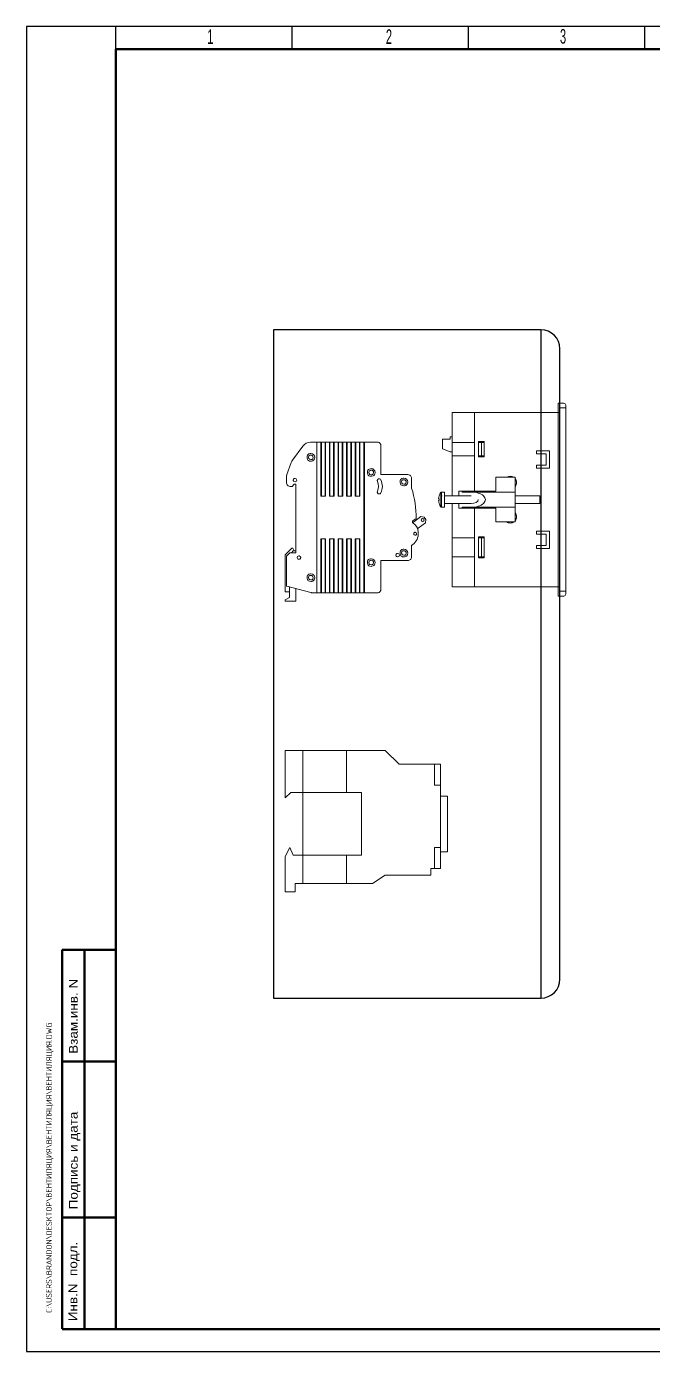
# Model space of a CAD drawing. Extents: x -644 to 1893, y -746 to 99.
# Drawn here: x 911 to 1240, y -746 to -52 of the extents above; entities that cross this region are included whole.
import ezdxf
from ezdxf.enums import TextEntityAlignment as Align
from ezdxf.lldxf.tags import DXFTag

# ---------------------------------------------------------------- set-up
doc = ezdxf.new("R2010")
doc.units = 0
doc.linetypes.add('Caddy_Solid', pattern=[0])
for name, color, linetype in [('100', 7, 'Continuous'), ('layer 1', 7, 'Continuous'), ('SYMS', 7, 'Continuous'), ('TITLE', 7, 'Continuous')]:
    doc.layers.add(name, color=color, linetype=linetype)
doc.styles.add('Caddy_Vectorfont1n', font='arial.ttf', dxfattribs={"width": 1.1})
doc.styles.add('Caddy_Vectorfont1p', font='arial.ttf', dxfattribs={"width": 0.9})
doc.styles.add('ITALIC', font='ITALIC')
doc.styles.add('SIMPLEX', font='simplex')
tags = doc.linetypes.add('New Line1', pattern=[0.8, 0.5, -0.3]).pattern_tags.tags
tags[6:7] = [DXFTag(74, 4), DXFTag(75, 0), DXFTag(340, '0'), DXFTag(46, 1.0), DXFTag(50, 0.0), DXFTag(44, 0.0), DXFTag(45, 0.0)]
tags[4:5] = [DXFTag(74, 4), DXFTag(75, 0), DXFTag(340, '0'), DXFTag(46, 1.0), DXFTag(50, 0.0), DXFTag(44, 0.0), DXFTag(45, 0.0)]

# ---------------------------------------------------------------- blocks, each defined once
blk = doc.blocks.new('A$C53547F65')
at = {"layer": 'layer 1', "lineweight": 20}
for points in [[(13.25, 83.4), (11.65, 83.4), (10.14, 82.63), (9.2, 81.34)], [(13.25, 83.4), (13.25, 83.4), (48.1, 83.4), (48.1, 83.4)], [(16.6, 83.4), (16.6, 83.4), (16.6, 4.4), (16.6, 4.4)], [(16.6, 83.4), (16.6, 83.4), (16.6, 83.4), (16.6, 83.4)], [(18.6, 55.15), (18.6, 55.15), (18.6, 83.4), (18.6, 83.4)], [(18.6, 83.4), (18.6, 83.4), (18.6, 83.4), (18.6, 83.4)], [(18.9, 83.4), (18.9, 83.4), (18.9, 55.15), (18.9, 55.15)], [(18.9, 83.4), (18.9, 83.4), (18.9, 83.4), (18.9, 83.4)], [(20.8, 55.15), (20.8, 55.15), (20.8, 83.4), (20.8, 83.4)], [(20.8, 83.4), (20.8, 83.4), (20.8, 83.4), (20.8, 83.4)], [(21.1, 83.4), (21.1, 83.4), (21.1, 55.15), (21.1, 55.15)], [(21.1, 83.4), (21.1, 83.4), (21.1, 83.4), (21.1, 83.4)], [(23.1, 55.15), (23.1, 55.15), (23.1, 83.4), (23.1, 83.4)], [(23.1, 83.4), (23.1, 83.4), (23.1, 83.4), (23.1, 83.4)], [(23.4, 83.4), (23.4, 83.4), (23.4, 55.15), (23.4, 55.15)], [(23.4, 83.4), (23.4, 83.4), (23.4, 83.4), (23.4, 83.4)], [(25.3, 55.15), (25.3, 55.15), (25.3, 83.4), (25.3, 83.4)], [(25.3, 83.4), (25.3, 83.4), (25.3, 83.4), (25.3, 83.4)], [(25.6, 83.4), (25.6, 83.4), (25.6, 55.15), (25.6, 55.15)], [(25.6, 83.4), (25.6, 83.4), (25.6, 83.4), (25.6, 83.4)], [(27.6, 55.15), (27.6, 55.15), (27.6, 83.4), (27.6, 83.4)], [(27.6, 83.4), (27.6, 83.4), (27.6, 83.4), (27.6, 83.4)], [(27.9, 83.4), (27.9, 83.4), (27.9, 55.15), (27.9, 55.15)], [(27.9, 83.4), (27.9, 83.4), (27.9, 83.4), (27.9, 83.4)], [(29.8, 55.15), (29.8, 55.15), (29.8, 83.4), (29.8, 83.4)], [(29.8, 83.4), (29.8, 83.4), (29.8, 83.4), (29.8, 83.4)], [(30.1, 83.4), (30.1, 83.4), (30.1, 55.15), (30.1, 55.15)], [(30.1, 83.4), (30.1, 83.4), (30.1, 83.4), (30.1, 83.4)], [(32.1, 55.15), (32.1, 55.15), (32.1, 83.4), (32.1, 83.4)], [(32.1, 83.4), (32.1, 83.4), (32.1, 83.4), (32.1, 83.4)], [(32.4, 83.4), (32.4, 83.4), (32.4, 55.15), (32.4, 55.15)], [(32.4, 83.4), (32.4, 83.4), (32.4, 83.4), (32.4, 83.4)], [(34.3, 55.15), (34.3, 55.15), (34.3, 83.4), (34.3, 83.4)], [(34.3, 83.4), (34.3, 83.4), (34.3, 83.4), (34.3, 83.4)], [(34.6, 83.4), (34.6, 83.4), (34.6, 55.15), (34.6, 55.15)], [(34.6, 83.4), (34.6, 83.4), (34.6, 83.4), (34.6, 83.4)], [(36.6, 55.15), (36.6, 55.15), (36.6, 83.4), (36.6, 83.4)], [(36.6, 83.4), (36.6, 83.4), (36.6, 83.4), (36.6, 83.4)], [(36.9, 83.4), (36.9, 83.4), (36.9, 55.15), (36.9, 55.15)], [(36.9, 83.4), (36.9, 83.4), (36.9, 83.4), (36.9, 83.4)], [(38.8, 55.15), (38.8, 55.15), (38.8, 83.4), (38.8, 83.4)], [(38.8, 83.4), (38.8, 83.4), (38.8, 83.4), (38.8, 83.4)], [(39.1, 83.4), (39.1, 83.4), (39.1, 55.15), (39.1, 55.15)], [(39.1, 83.4), (39.1, 83.4), (39.1, 83.4), (39.1, 83.4)], [(41.1, 4.4), (41.1, 4.4), (41.1, 83.4), (41.1, 83.4)], [(41.4, 83.4), (41.4, 83.4), (41.4, 4.4), (41.4, 4.4)], [(41.4, 83.4), (41.4, 83.4), (41.4, 83.4), (41.4, 83.4)], [(49.9, 82.27), (49.57, 82.96), (48.87, 83.4), (48.1, 83.4)], [(48.1, 83.4), (48.1, 83.4), (48.1, 83.4), (48.1, 83.4)], [(9.2, 81.34), (9.2, 81.34), (3.82, 73.92), (3.82, 73.92)], [(9.2, 81.34), (9.2, 81.34), (9.2, 81.34), (9.2, 81.34)], [(50.1, 81.4), (50.1, 81.4), (50.1, 66.4), (50.1, 66.4)], [(50.1, 81.4), (50.1, 81.4), (50.1, 81.4), (50.1, 81.4)], [(3.16, 72.68), (3.16, 72.68), (0.9, 66.42), (0.9, 66.42)], [(3.82, 73.92), (3.54, 73.54), (3.32, 73.13), (3.16, 72.68)], [(3.16, 72.68), (3.16, 72.68), (3.16, 72.68), (3.16, 72.68)], [(0.9, 66.42), (0.7, 65.88), (0.6, 65.3), (0.6, 64.72)], [(0.6, 62.2), (0.6, 62.2), (0.6, 64.72), (0.6, 64.72)], [(0.6, 64.72), (0.6, 64.72), (0.6, 64.72), (0.6, 64.72)], [(48.25, 57.61), (48.98, 59.26), (48.98, 61.14), (48.25, 62.79)], [(48.45, 63.9), (48.45, 63.9), (48.46, 63.9), (48.46, 63.9)], [(50.08, 56.79), (51.04, 58.96), (51.04, 61.44), (50.08, 63.6)], [(50.1, 66.4), (50.1, 66.4), (64.1, 66.4), (64.1, 66.4)], [(64.1, 66.4), (64.1, 66.4), (64.1, 66.4), (64.1, 66.4)], [(66.1, 64.4), (66.1, 64.4), (66.1, 59.3), (66.1, 59.3)], [(66.1, 64.4), (66.1, 64.4), (66.1, 64.4), (66.1, 64.4)], [(3.6, 60.2), (3.6, 60.2), (2.6, 60.2), (2.6, 60.2)], [(4.6, 61.4), (4.6, 61.4), (3.6, 60.2), (3.6, 60.2)], [(4.6, 61.4), (4.6, 61.4), (3.6, 60.2), (3.6, 60.2)], [(3.6, 60.2), (3.6, 60.2), (3.6, 60.2), (3.6, 60.2)], [(4.6, 61.4), (4.6, 61.4), (4.6, 61.4), (4.6, 61.4)], [(5.6, 61.4), (5.6, 61.4), (4.6, 61.4), (4.6, 61.4)], [(4.6, 61.4), (4.6, 61.4), (4.6, 61.4), (4.6, 61.4)], [(5.6, 25.4), (5.6, 25.4), (5.6, 61.4), (5.6, 61.4)], [(5.6, 61.4), (5.6, 61.4), (5.6, 61.4), (5.6, 61.4)], [(68.52, 43.32), (68.58, 48.74), (67.76, 54.14), (66.1, 59.29)], [(21.1, 55.15), (21.1, 55.15), (18.6, 55.15), (18.6, 55.15)], [(21.1, 55.15), (21.1, 55.15), (21.1, 55.15), (21.1, 55.15)], [(25.6, 55.15), (25.6, 55.15), (23.1, 55.15), (23.1, 55.15)], [(25.6, 55.15), (25.6, 55.15), (25.6, 55.15), (25.6, 55.15)], [(30.1, 55.15), (30.1, 55.15), (27.6, 55.15), (27.6, 55.15)], [(30.1, 55.15), (30.1, 55.15), (30.1, 55.15), (30.1, 55.15)], [(34.6, 55.15), (34.6, 55.15), (32.1, 55.15), (32.1, 55.15)], [(34.6, 55.15), (34.6, 55.15), (34.6, 55.15), (34.6, 55.15)], [(39.1, 55.15), (39.1, 55.15), (36.6, 55.15), (36.6, 55.15)], [(39.1, 55.15), (39.1, 55.15), (39.1, 55.15), (39.1, 55.15)], [(66.81, 42.13), (66.81, 42.13), (68.52, 43.32), (68.52, 43.32)], [(70.96, 44.36), (70.96, 44.36), (67.12, 41.49), (67.12, 41.49)], [(68.52, 43.32), (68.52, 43.32), (68.52, 43.32), (68.52, 43.32)], [(70.96, 44.36), (70.96, 44.36), (72.64, 44.11), (72.64, 44.11)], [(70.96, 44.36), (70.96, 44.36), (70.96, 44.36), (70.96, 44.36)], [(72.64, 44.11), (72.64, 44.11), (73.6, 42.83), (73.6, 42.83)], [(73.36, 41.15), (73.36, 41.15), (73.6, 42.83), (73.6, 42.83)], [(73.6, 42.83), (73.6, 42.83), (73.6, 42.83), (73.6, 42.83)], [(67.12, 41.49), (67.12, 41.49), (66.73, 41.2), (66.73, 41.2)], [(67.12, 41.49), (67.12, 41.49), (67.12, 41.49), (67.12, 41.49)], [(69.12, 37.99), (69.12, 37.99), (69.51, 38.28), (69.51, 38.28)], [(69.51, 38.28), (69.51, 38.28), (73.36, 41.15), (73.36, 41.15)], [(73.36, 41.15), (73.36, 41.15), (73.36, 41.15), (73.36, 41.15)], [(3.5, 27.9), (3.5, 27.9), (0, 24.4), (0, 24.4)], [(3.5, 27.9), (3.5, 27.9), (4, 27.9), (4, 27.9)], [(4.7, 26.4), (4.7, 26.4), (4, 27.9), (4, 27.9)], [(18.6, 4.4), (18.6, 4.4), (18.6, 32.65), (18.6, 32.65)], [(18.6, 32.65), (18.6, 32.65), (21.1, 32.65), (21.1, 32.65)], [(18.9, 32.65), (18.9, 32.65), (18.9, 4.4), (18.9, 4.4)], [(20.8, 4.4), (20.8, 4.4), (20.8, 32.65), (20.8, 32.65)], [(21.1, 32.65), (21.1, 32.65), (21.1, 4.4), (21.1, 4.4)], [(23.1, 4.4), (23.1, 4.4), (23.1, 32.65), (23.1, 32.65)], [(23.1, 32.65), (23.1, 32.65), (25.6, 32.65), (25.6, 32.65)], [(23.4, 32.65), (23.4, 32.65), (23.4, 4.4), (23.4, 4.4)], [(25.3, 4.4), (25.3, 4.4), (25.3, 32.65), (25.3, 32.65)], [(25.6, 32.65), (25.6, 32.65), (25.6, 4.4), (25.6, 4.4)], [(27.6, 4.4), (27.6, 4.4), (27.6, 32.65), (27.6, 32.65)], [(27.6, 32.65), (27.6, 32.65), (30.1, 32.65), (30.1, 32.65)], [(27.9, 32.65), (27.9, 32.65), (27.9, 4.4), (27.9, 4.4)], [(29.8, 4.4), (29.8, 4.4), (29.8, 32.65), (29.8, 32.65)], [(30.1, 32.65), (30.1, 32.65), (30.1, 4.4), (30.1, 4.4)], [(32.1, 4.4), (32.1, 4.4), (32.1, 32.65), (32.1, 32.65)], [(32.1, 32.65), (32.1, 32.65), (34.6, 32.65), (34.6, 32.65)], [(32.4, 32.65), (32.4, 32.65), (32.4, 4.4), (32.4, 4.4)], [(34.3, 4.4), (34.3, 4.4), (34.3, 32.65), (34.3, 32.65)], [(34.6, 32.65), (34.6, 32.65), (34.6, 4.4), (34.6, 4.4)], [(36.6, 4.4), (36.6, 4.4), (36.6, 32.65), (36.6, 32.65)], [(36.6, 32.65), (36.6, 32.65), (39.1, 32.65), (39.1, 32.65)], [(36.9, 32.65), (36.9, 32.65), (36.9, 4.4), (36.9, 4.4)], [(38.8, 4.4), (38.8, 4.4), (38.8, 32.65), (38.8, 32.65)], [(39.1, 32.65), (39.1, 32.65), (39.1, 4.4), (39.1, 4.4)], [(66.1, 29.17), (66.1, 29.17), (66.1, 23.4), (66.1, 23.4)], [(67.95, 34.65), (67.95, 34.65), (68, 34.65), (68, 34.65)], [(0, 22.62), (0, 22.62), (0, 24.4), (0, 24.4)], [(0, 22.62), (0, 22.62), (0, 22.27), (0, 22.27)], [(0, 20.35), (0, 20.35), (0, 22.27), (0, 22.27)], [(2.4, 25.4), (2.4, 25.4), (0.6, 23.6), (0.6, 23.6)], [(0.6, 7.97), (0.6, 7.97), (0.6, 23.6), (0.6, 23.6)], [(2.4, 25.4), (2.4, 25.4), (5.6, 25.4), (5.6, 25.4)], [(4.2, 26.4), (4.2, 26.4), (3.18, 25.4), (3.18, 25.4)], [(5.5, 26.4), (5.5, 26.4), (4.2, 26.4), (4.2, 26.4)], [(5.5, 25.4), (5.5, 25.4), (5.5, 26.4), (5.5, 26.4)], [(50.1, 6.4), (50.1, 6.4), (50.1, 21.4), (50.1, 21.4)], [(64.1, 21.4), (64.1, 21.4), (50.1, 21.4), (50.1, 21.4)], [(0, 20.35), (0, 20.35), (0, 16.9), (0, 16.9)], [(0, 16.9), (0, 16.9), (0, 5), (0, 5)], [(13.35, 4.6), (13.35, 4.6), (0.8, 7.91), (0.8, 7.91)], [(2.2, 7.54), (2.2, 7.54), (2.2, 2), (2.2, 2)], [(0, 5), (0, 5), (2.2, 5), (2.2, 5)], [(0, 0.8), (0, 0.8), (2.16, 1.98), (2.16, 1.98)], [(0, 0), (0, 0), (0, 0.8), (0, 0.8)], [(2.16, 1.98), (2.16, 1.98), (2.21, 1.98), (2.21, 1.98)], [(5.5, 2), (5.5, 2), (5.5, 6.67), (5.5, 6.67)], [(5.5, 0), (5.5, 0), (5.5, 2), (5.5, 2)], [(48.1, 4.4), (48.1, 4.4), (14.75, 4.4), (14.75, 4.4)], [(48.1, 4.4), (48.87, 4.4), (49.57, 4.84), (49.9, 5.53)], [(3.2, 0), (3.2, 0), (0, 0), (0, 0)], [(3.2, 0), (3.2, 0), (5.5, 0), (5.5, 0)]]:
    blk.add_open_spline(points, degree=3, dxfattribs=at)
for points, knots in [([(15.4, 75.4), (15.4, 76.5), (14.51, 77.4), (13.4, 77.4), (13.4, 77.4), (12.3, 77.4), (11.4, 76.5), (11.4, 75.4), (11.4, 75.4), (11.4, 74.29), (12.3, 73.4), (13.4, 73.4), (13.4, 73.4), (14.51, 73.4), (15.4, 74.29), (15.4, 75.4), (15.4, 75.4), (15.4, 75.4), (15.4, 75.4), (15.4, 75.4)], [0, 0, 0, 0, 0.166667, 0.166667, 0.166667, 0.25, 0.333333, 0.333333, 0.333333, 0.416667, 0.5, 0.5, 0.5, 0.583333, 0.666667, 0.666667, 0.666667, 0.833333, 1, 1, 1, 1]), ([(14.6, 75.4), (14.6, 76.06), (14.06, 76.6), (13.4, 76.6), (13.4, 76.6), (12.74, 76.6), (12.2, 76.06), (12.2, 75.4), (12.2, 75.4), (12.2, 74.74), (12.74, 74.2), (13.4, 74.2), (13.4, 74.2), (14.06, 74.2), (14.6, 74.74), (14.6, 75.4), (14.6, 75.4), (14.6, 75.4), (14.6, 75.4), (14.6, 75.4)], [0, 0, 0, 0, 0.166667, 0.166667, 0.166667, 0.25, 0.333333, 0.333333, 0.333333, 0.416667, 0.5, 0.5, 0.5, 0.583333, 0.666667, 0.666667, 0.666667, 0.833333, 1, 1, 1, 1]), ([(50.1, 81.4), (50.1, 81.55), (50.09, 81.7), (50.05, 81.84), (50.05, 81.84), (50.02, 81.99), (49.97, 82.13), (49.9, 82.27)], [0, 0, 0, 0, 0.333333, 0.333333, 0.333333, 0.666667, 1, 1, 1, 1]), ([(47, 67.5), (47, 68.6), (46.11, 69.5), (45, 69.5), (45, 69.5), (43.9, 69.5), (43, 68.6), (43, 67.5), (43, 67.5), (43, 66.4), (43.9, 65.5), (45, 65.5), (45, 65.5), (46.11, 65.5), (47, 66.4), (47, 67.5), (47, 67.5), (47, 67.5), (47, 67.5), (47, 67.5)], [0, 0, 0, 0, 0.166667, 0.166667, 0.166667, 0.25, 0.333333, 0.333333, 0.333333, 0.416667, 0.5, 0.5, 0.5, 0.583333, 0.666667, 0.666667, 0.666667, 0.833333, 1, 1, 1, 1]), ([(6, 63.5), (6, 64), (5.6, 64.4), (5.1, 64.4), (5.1, 64.4), (4.6, 64.4), (4.2, 64), (4.2, 63.5), (4.2, 63.5), (4.2, 63), (4.6, 62.6), (5.1, 62.6), (5.1, 62.6), (5.6, 62.6), (6, 63), (6, 63.5), (6, 63.5), (6, 63.5), (6, 63.5), (6, 63.5)], [0, 0, 0, 0, 0.166667, 0.166667, 0.166667, 0.25, 0.333333, 0.333333, 0.333333, 0.416667, 0.5, 0.5, 0.5, 0.583333, 0.666667, 0.666667, 0.666667, 0.833333, 1, 1, 1, 1]), ([(46.2, 67.5), (46.2, 68.16), (45.66, 68.7), (45, 68.7), (45, 68.7), (44.34, 68.7), (43.8, 68.16), (43.8, 67.5), (43.8, 67.5), (43.8, 66.84), (44.34, 66.3), (45, 66.3), (45, 66.3), (45.66, 66.3), (46.2, 66.84), (46.2, 67.5), (46.2, 67.5), (46.2, 67.5), (46.2, 67.5), (46.2, 67.5)], [0, 0, 0, 0, 0.166667, 0.166667, 0.166667, 0.25, 0.333333, 0.333333, 0.333333, 0.416667, 0.5, 0.5, 0.5, 0.583333, 0.666667, 0.666667, 0.666667, 0.833333, 1, 1, 1, 1]), ([(50.08, 63.6), (49.94, 63.93), (49.63, 64.16), (49.27, 64.19), (49.27, 64.19), (48.92, 64.23), (48.57, 64.08), (48.36, 63.79), (48.36, 63.79), (48.15, 63.5), (48.11, 63.12), (48.25, 62.79)], [0, 0, 0, 0, 0.25, 0.25, 0.25, 0.375, 0.5, 0.5, 0.5, 0.75, 1, 1, 1, 1]), ([(64.1, 62.5), (64.1, 63.6), (63.21, 64.5), (62.1, 64.5), (62.1, 64.5), (61, 64.5), (60.1, 63.6), (60.1, 62.5), (60.1, 62.5), (60.1, 61.39), (61, 60.5), (62.1, 60.5), (62.1, 60.5), (63.21, 60.5), (64.1, 61.39), (64.1, 62.5), (64.1, 62.5), (64.1, 62.5), (64.1, 62.5), (64.1, 62.5)], [0, 0, 0, 0, 0.166667, 0.166667, 0.166667, 0.25, 0.333333, 0.333333, 0.333333, 0.416667, 0.5, 0.5, 0.5, 0.583333, 0.666667, 0.666667, 0.666667, 0.833333, 1, 1, 1, 1]), ([(63.3, 62.5), (63.3, 63.16), (62.76, 63.7), (62.1, 63.7), (62.1, 63.7), (61.44, 63.7), (60.9, 63.16), (60.9, 62.5), (60.9, 62.5), (60.9, 61.84), (61.44, 61.3), (62.1, 61.3), (62.1, 61.3), (62.76, 61.3), (63.3, 61.84), (63.3, 62.5), (63.3, 62.5), (63.3, 62.5), (63.3, 62.5), (63.3, 62.5)], [0, 0, 0, 0, 0.166667, 0.166667, 0.166667, 0.25, 0.333333, 0.333333, 0.333333, 0.416667, 0.5, 0.5, 0.5, 0.583333, 0.666667, 0.666667, 0.666667, 0.833333, 1, 1, 1, 1]), ([(66.1, 64.4), (66.1, 64.93), (65.89, 65.44), (65.52, 65.81), (65.52, 65.81), (65.14, 66.19), (64.63, 66.4), (64.1, 66.4)], [0, 0, 0, 0, 0.333333, 0.333333, 0.333333, 0.666667, 1, 1, 1, 1]), ([(0.6, 62.2), (0.6, 61.67), (0.81, 61.16), (1.19, 60.79), (1.19, 60.79), (1.56, 60.41), (2.07, 60.2), (2.6, 60.2)], [0, 0, 0, 0, 0.333333, 0.333333, 0.333333, 0.666667, 1, 1, 1, 1]), ([(48.25, 57.61), (48.11, 57.28), (48.15, 56.9), (48.36, 56.61), (48.36, 56.61), (48.57, 56.32), (48.92, 56.17), (49.27, 56.21), (49.27, 56.21), (49.63, 56.24), (49.94, 56.47), (50.08, 56.79)], [0, 0, 0, 0, 0.25, 0.25, 0.25, 0.375, 0.5, 0.5, 0.5, 0.75, 1, 1, 1, 1]), ([(66.81, 42.13), (66.65, 42.02), (66.55, 41.84), (66.55, 41.65), (66.55, 41.65), (66.55, 41.46), (66.63, 41.28), (66.78, 41.16)], [0, 0, 0, 0, 0.333333, 0.333333, 0.333333, 0.666667, 1, 1, 1, 1]), ([(72.67, 42.58), (72.67, 42.99), (72.33, 43.33), (71.92, 43.33), (71.92, 43.33), (71.5, 43.33), (71.17, 42.99), (71.17, 42.58), (71.17, 42.58), (71.17, 42.16), (71.5, 41.82), (71.92, 41.82), (71.92, 41.82), (72.33, 41.83), (72.67, 42.16), (72.67, 42.58), (72.67, 42.58), (72.67, 42.58), (72.67, 42.58), (72.67, 42.58)], [0, 0, 0, 0, 0.166667, 0.166667, 0.166667, 0.25, 0.333333, 0.333333, 0.333333, 0.416667, 0.5, 0.5, 0.5, 0.583333, 0.666667, 0.666667, 0.666667, 0.833333, 1, 1, 1, 1]), ([(66.1, 29.17), (68.15, 30.42), (69.45, 32.59), (69.59, 34.99), (69.59, 34.99), (69.73, 37.38), (68.68, 39.69), (66.78, 41.16)], [0, 0, 0, 0, 0.333333, 0.333333, 0.333333, 0.666667, 1, 1, 1, 1]), ([(68.75, 35.4), (68.75, 35.81), (68.42, 36.15), (68, 36.15), (68, 36.15), (67.59, 36.15), (67.25, 35.81), (67.25, 35.4), (67.25, 35.4), (67.25, 34.99), (67.59, 34.65), (68, 34.65), (68, 34.65), (68.42, 34.65), (68.75, 34.99), (68.75, 35.4), (68.75, 35.4), (68.75, 35.4), (68.75, 35.4), (68.75, 35.4)], [0, 0, 0, 0, 0.166667, 0.166667, 0.166667, 0.25, 0.333333, 0.333333, 0.333333, 0.416667, 0.5, 0.5, 0.5, 0.583333, 0.666667, 0.666667, 0.666667, 0.833333, 1, 1, 1, 1]), ([(8.1, 22.9), (8.1, 23.4), (7.7, 23.8), (7.2, 23.8), (7.2, 23.8), (6.7, 23.8), (6.3, 23.4), (6.3, 22.9), (6.3, 22.9), (6.3, 22.4), (6.7, 22), (7.2, 22), (7.2, 22), (7.7, 22), (8.1, 22.4), (8.1, 22.9), (8.1, 22.9), (8.1, 22.9), (8.1, 22.9), (8.1, 22.9)], [0, 0, 0, 0, 0.166667, 0.166667, 0.166667, 0.25, 0.333333, 0.333333, 0.333333, 0.416667, 0.5, 0.5, 0.5, 0.583333, 0.666667, 0.666667, 0.666667, 0.833333, 1, 1, 1, 1]), ([(47, 20.3), (47, 21.4), (46.11, 22.3), (45, 22.3), (45, 22.3), (43.9, 22.3), (43, 21.4), (43, 20.3), (43, 20.3), (43, 19.2), (43.9, 18.3), (45, 18.3), (45, 18.3), (46.11, 18.3), (47, 19.2), (47, 20.3), (47, 20.3), (47, 20.3), (47, 20.3), (47, 20.3)], [0, 0, 0, 0, 0.166667, 0.166667, 0.166667, 0.25, 0.333333, 0.333333, 0.333333, 0.416667, 0.5, 0.5, 0.5, 0.583333, 0.666667, 0.666667, 0.666667, 0.833333, 1, 1, 1, 1]), ([(46.2, 20.3), (46.2, 20.96), (45.66, 21.5), (45, 21.5), (45, 21.5), (44.34, 21.5), (43.8, 20.96), (43.8, 20.3), (43.8, 20.3), (43.8, 19.64), (44.34, 19.1), (45, 19.1), (45, 19.1), (45.66, 19.1), (46.2, 19.64), (46.2, 20.3), (46.2, 20.3), (46.2, 20.3), (46.2, 20.3), (46.2, 20.3)], [0, 0, 0, 0, 0.166667, 0.166667, 0.166667, 0.25, 0.333333, 0.333333, 0.333333, 0.416667, 0.5, 0.5, 0.5, 0.583333, 0.666667, 0.666667, 0.666667, 0.833333, 1, 1, 1, 1]), ([(59.7, 24.2), (59.7, 24.7), (59.3, 25.1), (58.8, 25.1), (58.8, 25.1), (58.3, 25.1), (57.9, 24.7), (57.9, 24.2), (57.9, 24.2), (57.9, 23.7), (58.3, 23.3), (58.8, 23.3), (58.8, 23.3), (59.3, 23.3), (59.7, 23.7), (59.7, 24.2), (59.7, 24.2), (59.7, 24.2), (59.7, 24.2), (59.7, 24.2)], [0, 0, 0, 0, 0.166667, 0.166667, 0.166667, 0.25, 0.333333, 0.333333, 0.333333, 0.416667, 0.5, 0.5, 0.5, 0.583333, 0.666667, 0.666667, 0.666667, 0.833333, 1, 1, 1, 1]), ([(64.1, 25.3), (64.1, 26.4), (63.21, 27.3), (62.1, 27.3), (62.1, 27.3), (61, 27.3), (60.1, 26.4), (60.1, 25.3), (60.1, 25.3), (60.1, 24.19), (61, 23.3), (62.1, 23.3), (62.1, 23.3), (63.21, 23.3), (64.1, 24.19), (64.1, 25.3), (64.1, 25.3), (64.1, 25.3), (64.1, 25.3), (64.1, 25.3)], [0, 0, 0, 0, 0.166667, 0.166667, 0.166667, 0.25, 0.333333, 0.333333, 0.333333, 0.416667, 0.5, 0.5, 0.5, 0.583333, 0.666667, 0.666667, 0.666667, 0.833333, 1, 1, 1, 1]), ([(63.3, 25.3), (63.3, 25.96), (62.76, 26.5), (62.1, 26.5), (62.1, 26.5), (61.44, 26.5), (60.9, 25.96), (60.9, 25.3), (60.9, 25.3), (60.9, 24.64), (61.44, 24.1), (62.1, 24.1), (62.1, 24.1), (62.76, 24.1), (63.3, 24.64), (63.3, 25.3), (63.3, 25.3), (63.3, 25.3), (63.3, 25.3), (63.3, 25.3)], [0, 0, 0, 0, 0.166667, 0.166667, 0.166667, 0.25, 0.333333, 0.333333, 0.333333, 0.416667, 0.5, 0.5, 0.5, 0.583333, 0.666667, 0.666667, 0.666667, 0.833333, 1, 1, 1, 1]), ([(64.1, 21.4), (64.63, 21.4), (65.14, 21.61), (65.52, 21.99), (65.52, 21.99), (65.89, 22.36), (66.1, 22.87), (66.1, 23.4)], [0, 0, 0, 0, 0.333333, 0.333333, 0.333333, 0.666667, 1, 1, 1, 1]), ([(15.4, 12.4), (15.4, 13.5), (14.51, 14.4), (13.4, 14.4), (13.4, 14.4), (12.3, 14.4), (11.4, 13.5), (11.4, 12.4), (11.4, 12.4), (11.4, 11.3), (12.3, 10.4), (13.4, 10.4), (13.4, 10.4), (14.51, 10.4), (15.4, 11.3), (15.4, 12.4), (15.4, 12.4), (15.4, 12.4), (15.4, 12.4), (15.4, 12.4)], [0, 0, 0, 0, 0.166667, 0.166667, 0.166667, 0.25, 0.333333, 0.333333, 0.333333, 0.416667, 0.5, 0.5, 0.5, 0.583333, 0.666667, 0.666667, 0.666667, 0.833333, 1, 1, 1, 1]), ([(0.6, 7.97), (0.6, 7.97), (0.61, 7.97), (0.61, 7.97), (0.61, 7.97), (0.61, 7.97), (0.62, 7.96), (0.62, 7.96), (0.62, 7.96), (0.62, 7.96), (0.63, 7.96), (0.63, 7.96), (0.63, 7.96), (0.63, 7.96), (0.66, 7.95), (0.66, 7.95), (0.66, 7.95), (0.66, 7.95), (0.69, 7.94), (0.69, 7.94), (0.69, 7.94), (0.69, 7.94), (0.72, 7.93), (0.72, 7.93), (0.72, 7.93), (0.72, 7.93), (0.76, 7.93), (0.76, 7.93), (0.76, 7.93), (0.76, 7.93), (0.8, 7.91), (0.8, 7.91)], [0, 0, 0, 0, 0.111111, 0.111111, 0.111111, 0.166667, 0.222222, 0.222222, 0.222222, 0.277778, 0.333333, 0.333333, 0.333333, 0.388889, 0.444444, 0.444444, 0.444444, 0.5, 0.555556, 0.555556, 0.555556, 0.611111, 0.666667, 0.666667, 0.666667, 0.722222, 0.777778, 0.777778, 0.777778, 0.888889, 1, 1, 1, 1]), ([(14.6, 12.4), (14.6, 13.06), (14.06, 13.6), (13.4, 13.6), (13.4, 13.6), (12.74, 13.6), (12.2, 13.06), (12.2, 12.4), (12.2, 12.4), (12.2, 11.74), (12.74, 11.2), (13.4, 11.2), (13.4, 11.2), (14.06, 11.2), (14.6, 11.74), (14.6, 12.4), (14.6, 12.4), (14.6, 12.4), (14.6, 12.4), (14.6, 12.4)], [0, 0, 0, 0, 0.166667, 0.166667, 0.166667, 0.25, 0.333333, 0.333333, 0.333333, 0.416667, 0.5, 0.5, 0.5, 0.583333, 0.666667, 0.666667, 0.666667, 0.833333, 1, 1, 1, 1]), ([(13.35, 4.6), (13.35, 4.6), (13.39, 4.59), (13.39, 4.59), (13.39, 4.59), (13.39, 4.59), (13.43, 4.58), (13.43, 4.58), (13.43, 4.58), (13.43, 4.58), (13.47, 4.57), (13.47, 4.57)], [0, 0, 0, 0, 0.25, 0.25, 0.25, 0.375, 0.5, 0.5, 0.5, 0.75, 1, 1, 1, 1]), ([(13.47, 4.57), (13.68, 4.51), (13.9, 4.47), (14.11, 4.44), (14.11, 4.44), (14.32, 4.41), (14.54, 4.4), (14.75, 4.4)], [0, 0, 0, 0, 0.333333, 0.333333, 0.333333, 0.666667, 1, 1, 1, 1]), ([(49.9, 5.53), (49.97, 5.67), (50.02, 5.81), (50.05, 5.96), (50.05, 5.96), (50.09, 6.11), (50.1, 6.25), (50.1, 6.4)], [0, 0, 0, 0, 0.333333, 0.333333, 0.333333, 0.666667, 1, 1, 1, 1])]:
    blk.add_open_spline(points, degree=3, knots=knots, dxfattribs=at)
blk = doc.blocks.new('wd_tb')
at = {"layer": 'TITLE', "color": 1, "style": 'SIMPLEX'}
blk.add_attdef('CAD#', (-14.33, 3.62), '', height=1.25, rotation=90, dxfattribs=at)
at = {"layer": 'TITLE', "color": 1}
for tag, p, height, style in [('JOB#', (277.8, 5.56), 2, 'ITALIC'), ('ENGINEER', (9.37, -2.98), 1.25, 'ITALIC'), ('CHKDBY', (40.35, -2.98), 1.25, 'ITALIC'), ('DRAWNBY', (70.5, -3.39), 1.25, 'ITALIC'), ('DATE', (98.17, -3.8), 1.25, 'SIMPLEX'), ('SHTS', (385.36, -3.42), 2, 'ITALIC')]:
    blk.add_attdef(tag, p, '', height=height, dxfattribs=dict(at, style=style))
at = {"layer": 'TITLE', "color": 1, "style": 'ITALIC'}
for tag, p in [('DWG#', (377.5, 6.5)), ('TITLE#1', (133.27, -3.8)), ('TITLE#2', (163.84, -3.8)), ('TITLE#3', (197.71, -3.8))]:
    blk.add_attdef(tag, text='', height=2, dxfattribs=at).set_placement(p, align=Align.CENTER)
blk.add_attdef('SH#', text='', height=2, dxfattribs=at).set_placement((391.86, 4.83), align=Align.RIGHT)
at = {"layer": 'TITLE', "color": 7, "flags": 9}
blk.add_attdef('WD_TB', (-0.02, 0.56), '', height=1.57, dxfattribs=at)
at = {"layer": 'TITLE', "color": 1, "style": 'ITALIC', "flags": 3}
blk.add_attdef('TITLE#4', text='', height=2, dxfattribs=at).set_placement((230.75, -4.22), align=Align.CENTER)

msp = doc.modelspace()

# ---------------------------------------------------------------- linework, layer by layer
at = {"linetype": 'Caddy_Solid', "lineweight": 25}
for p, q in [((958.13, -63.81), (958.13, -52.13)), ((1050.41, -63.81), (1050.41, -52.13)), ((1142.7, -63.81), (1142.7, -52.13)), ((1234.98, -63.81), (1234.98, -52.13))]:
    msp.add_line(p, q, dxfattribs=at)
at = {"color": 0, "linetype": 'New Line1', "lineweight": 15, "ltscale": 5}
for p, q in [((1189.6, -249.4), (1189.6, -350.4)), ((1189.6, -249.4), (1192.6, -249.4)), ((1193.6, -250.4), (1193.6, -349.4)), ((1157.1, -288.2), (1157.1, -295.4)), ((1167.1, -288.2), (1157.1, -288.2)), ((1162.79, -288.2), (1166.41, -288.2)), ((1167.1, -295.9), (1167.1, -288.2)), ((1127.3, -297.94), (1127.32, -297.95)), ((1128.23, -299.9), (1128.23, -296.1)), ((1128.6, -297.82), (1128.6, -297.73)), ((1129.01, -297.82), (1128.6, -297.82)), ((1130.1, -295.9), (1128.62, -295.9)), ((1128.62, -303.9), (1128.62, -295.9)), ((1130.1, -303.9), (1130.1, -295.9)), ((1144.13, -297.9), (1130.1, -297.9)), ((1137.6, -295.4), (1137.6, -297.9)), ((1137.6, -295.4), (1139.47, -295.4)), ((1139.47, -295.4), (1139.47, -295.9)), ((1157.1, -295.4), (1139.47, -295.4)), ((1144.13, -295.9), (1139.47, -295.9)), ((1144.13, -295.9), (1167.1, -295.9)), ((1167.1, -295.9), (1167.1, -303.9)), ((1180.1, -297.9), (1167.1, -297.9)), ((1180.1, -301.9), (1180.1, -297.9)), ((1127.32, -299.46), (1127.03, -299.44)), ((1127.03, -300.36), (1127.32, -300.33)), ((1127.32, -301.85), (1127.3, -301.86)), ((1128.23, -303.7), (1128.23, -299.9)), ((1128.62, -303.9), (1130.1, -303.9)), ((1130.1, -301.9), (1144.16, -301.9)), ((1137.6, -301.9), (1137.6, -304.4)), ((1137.6, -304.4), (1139.47, -304.4)), ((1139.47, -303.9), (1139.47, -304.4)), ((1139.47, -303.9), (1144.13, -303.9)), ((1139.47, -304.4), (1157.1, -304.4)), ((1144.13, -303.9), (1167.1, -303.9)), ((1157.1, -304.4), (1157.1, -311.6)), ((1167.1, -301.9), (1180.1, -301.9)), ((1167.1, -311.6), (1167.1, -303.9)), ((1157.1, -311.6), (1167.1, -311.6)), ((1192.6, -350.4), (1189.6, -350.4))]:
    msp.add_line(p, q, dxfattribs=at)
at = {"color": 0, "lineweight": 15}
for p, q in [((1134.1, -254.29), (1134.1, -267.01)), ((1134.1, -254.29), (1190.6, -254.29)), ((1145.8, -254.29), (1145.8, -295.4)), ((1190.6, -251.9), (1193.6, -251.9)), ((1190.6, -251.9), (1190.6, -347.9)), ((1193.6, -253.4), (1193.6, -251.9)), ((1193.6, -253.4), (1193.6, -346.4)), ((1129.1, -268.21), (1129.1, -273.21)), ((1133.1, -268.21), (1129.1, -268.21)), ((1133.1, -267.01), (1133.1, -268.21)), ((1133.1, -267.01), (1134.1, -267.01)), ((1134.1, -267.01), (1134.1, -297.9)), ((1145.8, -269.9), (1134.1, -269.9)), ((1147.9, -269.4), (1147.9, -277.4)), ((1150.9, -269.4), (1147.9, -269.4)), ((1148, -269.9), (1147.9, -269.9)), ((1148, -276.9), (1148, -269.9)), ((1148, -269.9), (1149.5, -269.9)), ((1149.5, -276.9), (1149.5, -269.9)), ((1150.9, -269.9), (1149.5, -269.9)), ((1150.9, -277.4), (1150.9, -269.4)), ((1129.1, -273.21), (1133.1, -274.81)), ((1133.1, -274.81), (1134.1, -274.81)), ((1145.8, -276.9), (1134.1, -276.9)), ((1147.9, -276.9), (1148, -276.9)), ((1147.9, -277.4), (1150.9, -277.4)), ((1149.5, -276.9), (1148, -276.9)), ((1149.5, -276.9), (1150.9, -276.9)), ((1178.4, -274.4), (1178.4, -275.9)), ((1178.4, -274.4), (1185.1, -274.4)), ((1178.4, -275.9), (1180.76, -275.9)), ((1183.4, -275.9), (1180.76, -275.9)), ((1183.4, -275.9), (1183.4, -281.9)), ((1185.1, -283.4), (1185.1, -274.4)), ((1178.4, -281.9), (1178.4, -283.4)), ((1180.76, -281.9), (1178.4, -281.9)), ((1178.4, -283.4), (1185.1, -283.4)), ((1183.4, -281.9), (1180.76, -281.9)), ((1134.1, -301.9), (1134.1, -345.51)), ((1145.8, -304.4), (1145.8, -345.51)), ((1178.4, -316.4), (1178.4, -317.9)), ((1178.4, -316.4), (1185.1, -316.4)), ((1178.4, -317.9), (1180.76, -317.9)), ((1183.4, -317.9), (1180.76, -317.9)), ((1183.4, -317.9), (1183.4, -323.9)), ((1185.1, -325.4), (1185.1, -316.4)), ((1145.8, -319.9), (1134.1, -319.9)), ((1145.3, -319.9), (1143.1, -319.9)), ((1145.8, -319.9), (1145.3, -319.9)), ((1147.9, -319.4), (1147.9, -330.4)), ((1150.9, -319.4), (1147.9, -319.4)), ((1148, -319.9), (1147.9, -319.9)), ((1148, -329.9), (1148, -319.9)), ((1148, -319.9), (1149.5, -319.9)), ((1149.5, -329.9), (1149.5, -319.9)), ((1150.9, -319.9), (1149.5, -319.9)), ((1150.9, -330.4), (1150.9, -319.4)), ((1178.4, -323.9), (1178.4, -325.4)), ((1180.76, -323.9), (1178.4, -323.9)), ((1178.4, -325.4), (1185.1, -325.4)), ((1183.4, -323.9), (1180.76, -323.9)), ((1145.8, -329.9), (1134.1, -329.9)), ((1147.9, -329.9), (1148, -329.9)), ((1147.9, -330.4), (1150.9, -330.4)), ((1149.5, -329.9), (1148, -329.9)), ((1149.5, -329.9), (1150.9, -329.9)), ((1190.6, -345.51), (1134.1, -345.51)), ((1193.6, -347.9), (1193.6, -346.4)), ((1193.6, -347.9), (1190.6, -347.9))]:
    msp.add_line(p, q, dxfattribs=at)
at = {"lineweight": 15}
msp.add_line((1056.08, -485.98), (1056.08, -500.95), dxfattribs=at)
msp.add_line((1056.08, -485.98), (1056.08, -500.95), dxfattribs=at)
at = {"color": 0, "linetype": 'New Line1', "lineweight": 15, "ltscale": 5}
for centre, radius, start, end in [((1192.6, -250.4), 1, 0, 90), ((1164.6, -290.9), 3.25, 56.17661, 123.82339), ((1164.6, -290.9), 3.25, 0, 39.71514), ((1164.6, -290.9), 3.25, 320.28486, 0), ((1133.54, -299.9), 6.52, 162.63227, 175.94341), ((1133.5, -299.9), 6.5, 144.21696, 162.47183), ((1128.62, -296.38), 0.48, 90, 144.21696), ((1133.54, -299.9), 6.52, 184.05659, 197.36773), ((1135.07, -299.9), 7.77, 176.78738, 183.21262), ((1133.5, -299.9), 6.5, 197.52817, 215.78304), ((1128.62, -303.42), 0.48, 215.78304, 270), ((1164.6, -308.9), 3.25, 236.17907, 303.82093), ((1164.6, -308.9), 3.25, 0, 39.71514), ((1164.6, -308.9), 3.25, 320.28486, 0), ((1192.6, -349.4), 1, 270, 0)]:
    msp.add_arc(centre, radius, start, end, dxfattribs=at)
at = {"color": 0, "lineweight": 15, "ltscale": 5}
for centre, start, end in [((1164.6, -290.9), 56.17784, 123.82216), ((1164.6, -290.9), 320.28486, 39.71514), ((1164.6, -308.9), 236.17784, 270), ((1164.6, -308.9), 270, 303.82216), ((1164.6, -308.9), 320.28486, 39.71514)]:
    msp.add_arc(centre, 3.25, start, end, dxfattribs=at)
at = {"color": 0, "linetype": 'New Line1', "lineweight": 15, "ltscale": 5}
for major_axis, end_param in [((7.47, 0), 7.853982), ((3.73, 0), 6.283185)]:
    msp.add_ellipse((1144.13, -299.9), major_axis=major_axis, ratio=0.535714, start_param=4.712389, end_param=end_param, dxfattribs=at)
at = {"lineweight": 15}
for points, knots in [([(1128.11, -453.22), (1128.11, -453.22), (1128.11, -438.34), (1128.11, -438.34), (1128.11, -438.34), (1128.11, -438.34), (1125.01, -438.34), (1125.01, -438.34), (1125.01, -438.34), (1125.01, -438.34), (1106.45, -438.34), (1106.45, -438.34), (1106.45, -438.34), (1106.45, -438.34), (1099.11, -431.33), (1099.11, -431.33), (1099.11, -431.33), (1099.11, -431.33), (1046.75, -431.33), (1046.75, -431.33), (1046.75, -431.33), (1046.75, -431.33), (1046.75, -456.07), (1046.75, -456.07), (1046.75, -456.07), (1046.75, -456.07), (1049.8, -453.22), (1049.8, -453.22), (1049.8, -453.22), (1049.8, -453.22), (1056.08, -453.22), (1056.08, -453.22), (1056.08, -453.22), (1056.08, -453.22), (1056.08, -486.06), (1056.08, -486.06), (1056.08, -486.06), (1056.08, -486.06), (1050.96, -486.06), (1050.96, -486.06), (1050.96, -486.06), (1050.96, -486.06), (1049.2, -482.12), (1049.2, -482.12), (1049.2, -482.12), (1049.2, -482.12), (1046.75, -486.76), (1046.75, -486.76), (1046.75, -486.76), (1046.75, -486.76), (1046.75, -500.95), (1046.75, -500.95), (1046.75, -500.95), (1046.75, -500.95), (1046.75, -505.33), (1046.75, -505.33), (1046.75, -505.33), (1046.75, -505.33), (1052.07, -505.33), (1052.07, -505.33), (1052.07, -505.33), (1052.07, -505.33), (1052.07, -500.95), (1052.07, -500.95), (1052.07, -500.95), (1052.07, -500.95), (1092.41, -500.95), (1092.41, -500.95), (1092.41, -500.95), (1092.41, -500.95), (1099.11, -496.57), (1099.11, -496.57), (1099.11, -496.57), (1099.11, -496.57), (1123.03, -496.57), (1123.03, -496.57), (1123.03, -496.57), (1123.03, -496.57), (1123.03, -493.07), (1123.03, -493.07), (1123.03, -493.07), (1123.03, -493.07), (1128.11, -493.07), (1128.11, -493.07), (1128.11, -493.07), (1128.11, -493.07), (1128.11, -482.12), (1128.11, -482.12), (1128.11, -482.12), (1128.11, -482.12), (1128.11, -453.22), (1128.11, -453.22)], [0, 0, 0, 0, 0.043478, 0.043478, 0.043478, 0.043478, 0.086957, 0.086957, 0.086957, 0.086957, 0.130435, 0.130435, 0.130435, 0.130435, 0.173913, 0.173913, 0.173913, 0.173913, 0.217391, 0.217391, 0.217391, 0.217391, 0.26087, 0.26087, 0.26087, 0.26087, 0.304348, 0.304348, 0.304348, 0.304348, 0.347826, 0.347826, 0.347826, 0.347826, 0.391304, 0.391304, 0.391304, 0.391304, 0.434783, 0.434783, 0.434783, 0.434783, 0.478261, 0.478261, 0.478261, 0.478261, 0.521739, 0.521739, 0.521739, 0.521739, 0.565217, 0.565217, 0.565217, 0.565217, 0.608696, 0.608696, 0.608696, 0.608696, 0.652174, 0.652174, 0.652174, 0.652174, 0.695652, 0.695652, 0.695652, 0.695652, 0.73913, 0.73913, 0.73913, 0.73913, 0.782609, 0.782609, 0.782609, 0.782609, 0.826087, 0.826087, 0.826087, 0.826087, 0.869565, 0.869565, 0.869565, 0.869565, 0.913043, 0.913043, 0.913043, 0.913043, 0.956522, 0.956522, 0.956522, 0.956522, 1, 1, 1, 1]), ([(1125.01, -438.34), (1125.01, -438.34), (1125.01, -449.39), (1125.01, -449.39), (1125.01, -449.39), (1125.01, -449.39), (1128.11, -449.39), (1128.11, -449.39)], [0, 0, 0, 0, 0.5, 0.5, 0.5, 0.5, 1, 1, 1, 1]), ([(1086.65, -453.22), (1086.65, -453.22), (1056.08, -453.22), (1056.08, -453.22), (1056.08, -453.22), (1056.08, -453.22), (1056.08, -486.06), (1056.08, -486.06), (1056.08, -486.06), (1056.08, -486.06), (1086.65, -486.06), (1086.65, -486.06), (1086.65, -486.06), (1086.65, -486.06), (1086.65, -453.22), (1086.65, -453.22)], [0, 0, 0, 0, 0.25, 0.25, 0.25, 0.25, 0.5, 0.5, 0.5, 0.5, 0.75, 0.75, 0.75, 0.75, 1, 1, 1, 1]), ([(1128.11, -455.2), (1129.92, -455.21), (1131.75, -455.21), (1131.75, -455.21), (1131.75, -455.21), (1131.75, -455.21), (1131.75, -484.32), (1131.75, -484.32), (1131.75, -484.32), (1131.75, -484.32), (1129.78, -484.32), (1128.11, -484.32)], [0.1652961, 0.1652961, 0.1652961, 0.1652961, 0.3333333, 0.3333333, 0.3333333, 0.3333333, 0.6666667, 0.6666667, 0.6666667, 0.6666667, 0.8591087, 0.8591087, 0.8591087, 0.8591087]), ([(1128.11, -482.12), (1128.11, -482.12), (1125.01, -482.12), (1125.01, -482.12), (1125.01, -482.12), (1125.01, -482.12), (1125.01, -493.07), (1125.01, -493.07)], [0, 0, 0, 0, 0.5, 0.5, 0.5, 0.5, 1, 1, 1, 1])]:
    msp.add_open_spline(points, degree=3, knots=knots, dxfattribs=at)
for points in [[(1056.08, -431.33), (1056.08, -431.33), (1056.08, -453.22), (1056.08, -453.22)], [(1056.08, -431.33), (1056.08, -431.33), (1056.08, -453.22), (1056.08, -453.22)], [(1078.88, -431.33), (1078.88, -431.33), (1078.88, -453.22), (1078.88, -453.22)], [(1078.88, -486.06), (1078.88, -486.06), (1078.88, -500.95), (1078.88, -500.95)]]:
    msp.add_open_spline(points, degree=3, dxfattribs=at)
at = {"layer": '100', "linetype": 'Caddy_Solid', "lineweight": 50}
for p, q in [((958.13, -63.95), (1880.95, -63.95)), ((958.13, -63.95), (958.13, -734.31)), ((930.1, -734.17), (930.1, -535.59)), ((930.1, -535.59), (958.13, -535.59)), ((941.78, -535.59), (941.78, -734.17)), ((930.1, -594.14), (958.13, -594.14)), ((930.1, -675.77), (958.13, -675.77)), ((1880.95, -734.31), (930.1, -734.31))]:
    msp.add_line(p, q, dxfattribs=at)
at = {"layer": 'SYMS'}
for p, q in [((1180.6, -210.93), (1040.6, -210.93)), ((1040.6, -210.93), (1040.6, -560.93)), ((1180.6, -210.93), (1180.6, -560.93)), ((1190.6, -550.93), (1190.6, -220.93)), ((1040.6, -560.93), (1180.6, -560.93))]:
    msp.add_line(p, q, dxfattribs=at)
msp.add_lwpolyline([(911.41, -745.99), (1892.64, -745.99), (1892.64, -52.13), (911.41, -52.13)], close=True, dxfattribs=at)
for centre, start, end in [((1180.6, -220.93), 0, 90), ((1180.6, -550.93), 270, 0)]:
    msp.add_arc(centre, 10, start, end, dxfattribs=at)

# ---------------------------------------------------------------- block references
msp.add_blockref('A$C53547F65', (1046.83, -353.15))
ref = msp.add_blockref('wd_tb', (958.13, -734.31), dxfattribs=dict(at, xscale=2.336256000000001, yscale=2.336256000000001, zscale=2.336256000000001))
ref.add_attrib('CAD#', 'C:\\USERS\\BRANDON\\DESKTOP\\ВЕНТИЛЯЦИЯ\\ВЕНТИЛЯЦИЯ\\ВЕНТИЛЯЦИЯ.DWG', (924.64, -725.86), dxfattribs={"layer": 'TITLE', "color": 1, "height": 2.9203, "rotation": 90, "style": 'SIMPLEX'})

# ---------------------------------------------------------------- texts
at = {"lineweight": 60, "style": 'Caddy_Vectorfont1p', "width": 0.54}
for s, p in [('1', (1006.03, -61.24)), ('2', (1099.48, -61.24)), ('3', (1190.59, -61.1))]:
    msp.add_text(s, height=7.65, dxfattribs=at).set_placement(p)
at = {"layer": '100', "lineweight": 25, "style": 'Caddy_Vectorfont1n', "width": 1.1}
for s, p in [('Взам.инв. N', (938.18, -590.1)), ('Подпись и дата', (938.2, -671.52)), ('Инв.N  подл.', (937.97, -730.12))]:
    msp.add_text(s, height=4.5907, rotation=90, dxfattribs=at).set_placement(p)

doc.saveas('drawing.dxf')
